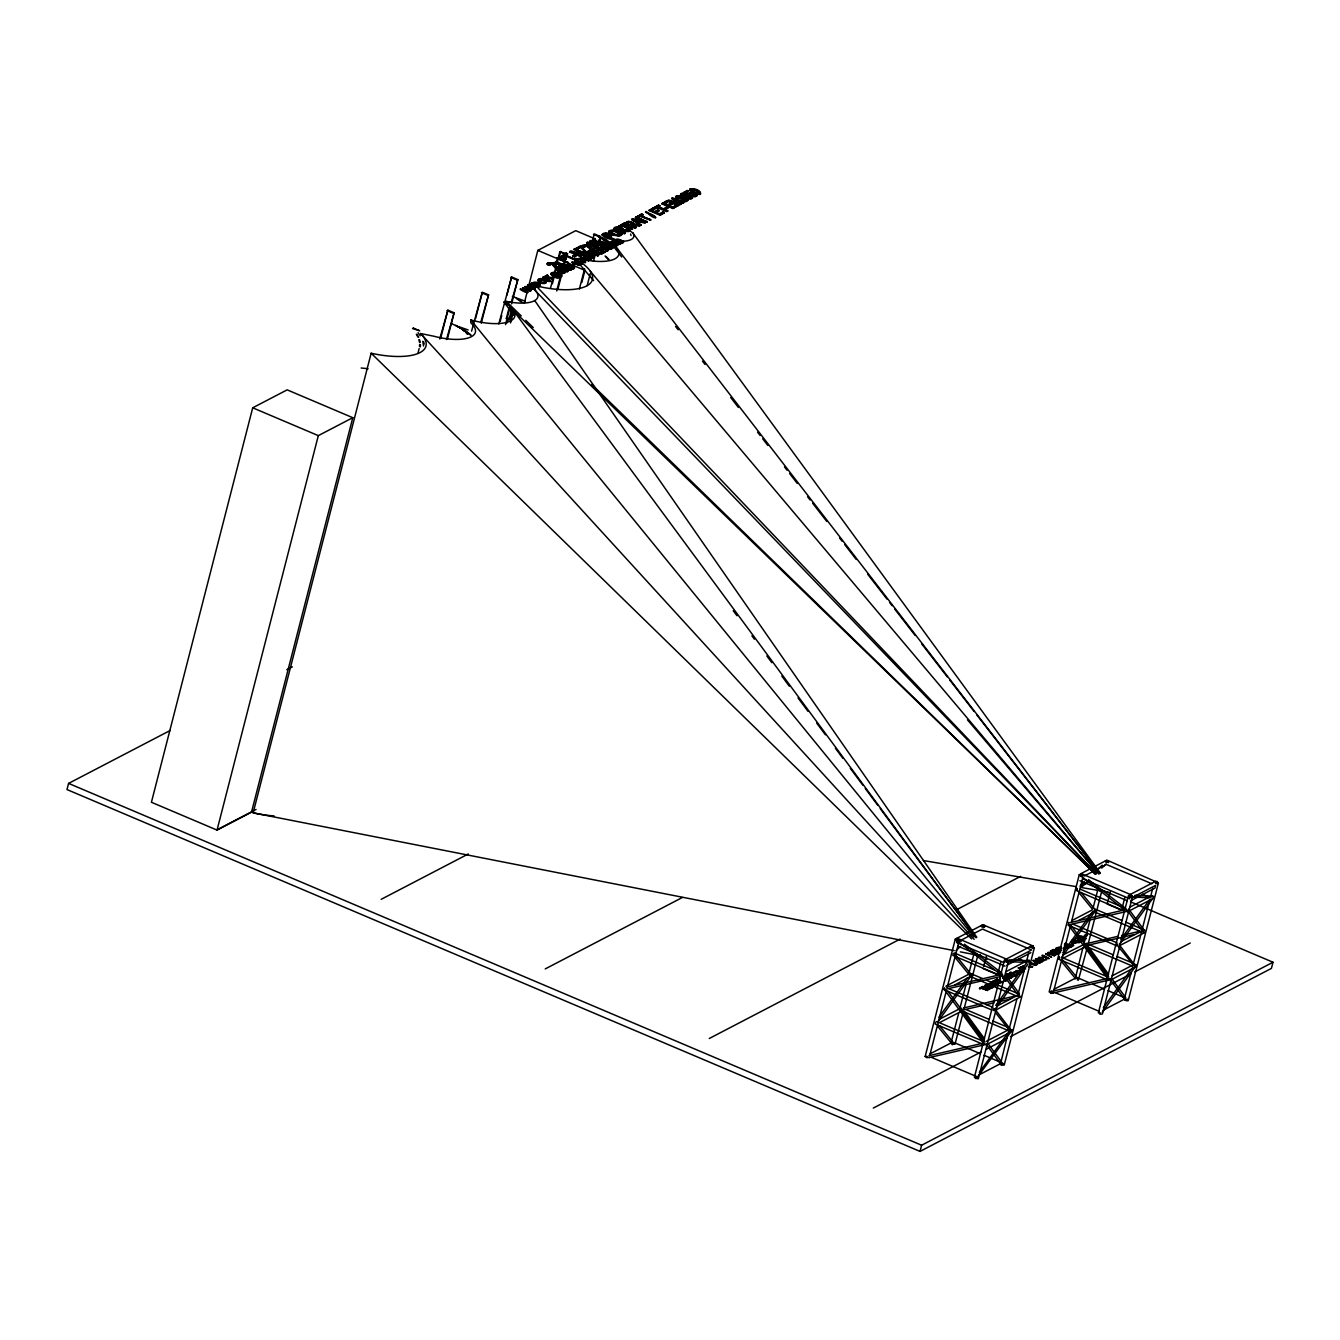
<?xml version="1.0" encoding="UTF-8"?>
<svg xmlns="http://www.w3.org/2000/svg" width="1340" height="1340" viewBox="0 0 1340 1340"><rect width="100%" height="100%" fill="white"/><g stroke="black" fill="none" stroke-linecap="round" stroke-linejoin="round"><path stroke-width="1.5" d="M696.867 195.841L691.792 193.094L689.296 195.054L684.388 191.871L688.509 190.933L686.097 192.642L688.71 194.049C689.145 189.811 700.418 194.417 695.427 196.712A3.668 1.357 14.4 0 1 693.567 196.662L691.474 196.092L693.249 195.456A2.278 0.838 14.4 0 0 695.376 195.439L692.127 193.061L688.726 193.546M419.521 346.507L419.621 344.347M420.341 346.859L420.442 344.698M991.365 1009.774L944.047 989.707L944.533 987.764M956.542 940.998L958.016 938.553L1007.228 959.423L1005.184 960.093M952.254 1044.848L952.757 1042.905M956.107 940.345L956.609 938.419L982.438 924.952L983.861 925.102L983.945 926.66M984.448 1044.882L984.95 1042.939M993.258 1010.578L993.744 1008.635M1005.754 961.869L1006.843 959.273L1007.177 962.02M983.861 925.102L1033.073 945.973L1032.571 947.916M1081.983 874.836L1080.626 873.831L1080.124 875.757M1107.828 861.369L1106.455 860.364L1080.626 873.831M1108.465 980.294L1108.967 978.351M1126.069 911.686L1126.572 909.76M1129.771 897.281L1131.245 894.835L1130.189 896.946M1143.104 932.54L1143.606 930.597M1157.04 882.256L1107.879 860.514M572.096 262.02L573.553 264.248L573.537 262.791L579.684 264.968L572.398 261.87L572.666 263.528M573.553 264.248L573.537 262.791M1029.623 963.962L1030.393 964.298C1031.197 960.194 1042.989 969.658 1029.388 962.103M1042.336 955.37C1059.789 964.783 1036.725 950.227 1043.625 957.413L1043.625 956.057L1043.642 956.995M1059.102 958.535L1059.37 957.53M1135.65 966.274L1120.19 946.023M623.385 242.49L623.435 241.217L620.738 240.078L619.13 240.915L619.851 241.803L621.107 240.697L619.851 241.803M564.643 272.322C565.631 272.154 558.696 273.98 557.206 270.362C559.701 267.632 563.118 270.496 558.01 270.68A2.479 0.921 14.4 0 0 558.328 271.333C561.36 274.834 570.053 270.312 563.185 273.444C557.641 273.846 555.045 268.553 561.427 269.524M622.363 242.255C623.954 245.019 607.606 239.056 619.03 239.977M561.694 276.492C562.113 271.836 560.271 281.316 554.961 277.078A6.415 2.362 14.4 0 1 551.812 275.554M573.57 267.648L569.651 265.488L566.753 266.091L572.297 268.435L573.738 266.978L572.465 265.957M547.239 263.31L547.189 263.578A3.333 1.223 14.4 0 0 547.893 264.483L549.919 264.834L547.759 265.002A3.333 1.223 14.4 0 1 547.055 264.097L548.211 262.673L551.929 262.958A3.785 1.39 14.4 0 1 553.721 263.829L556.284 267.983L553.587 264.332A3.785 1.39 14.4 0 0 551.795 263.478L547.641 263.36M1039.79 961.149L1039.706 960.01L1042.185 962.053L1039.371 962.087L1041.515 961.082L1036.959 959.323A2.412 0.888 14.4 0 0 1035.351 959.44C1034.346 961.969 1040.979 960.646 1039.371 962.087M170.297 730.417L68.591 783.398L67 789.562L920.027 1151.412L1271.409 968.401L1273 962.237L1130.508 901.787M252.707 407.796L151.42 802.258L217.047 830.096L251.501 812.157L352.772 417.695L287.162 389.856L252.707 407.796L318.317 435.634L352.772 417.695M217.047 830.096L318.317 435.634M954.214 950.646L253.143 812.844L371.147 353.224A56.079 20.653 14.4 0 0 420.626 333.526L433.775 336.206A38.458 14.154 14.4 0 0 469.168 337.647A38.458 14.154 14.4 0 0 470.859 322.873L470.809 319.942A39.413 14.506 14.4 0 0 510.774 320.813A39.413 14.506 14.4 0 0 504.007 302.07L511.411 302.304M418.114 352.588L419.152 348.551M439.738 338.953L447.878 310.16L454.109 312.806L447.342 339.121M440.592 338.501L447.878 310.16M446.488 339.573L454.109 312.806M471.58 331.131L482.316 292.221L488.564 294.867L481.278 323.208M475.566 318.535L481.797 294.247M480.943 321.634L488.564 294.867M498.781 323.978L511.612 276.961L517.843 279.608L511.595 303.912M500.172 321.516L501.73 315.436M506.922 295.185L511.612 276.961M512.784 308.786L510.138 319.071L508.932 319.691L506.319 318.585L508.949 308.3L510.155 307.664M505.548 324.598L509.703 308.401M511.26 302.338L517.843 279.608M506.922 322.136L507.961 318.083M506.738 323.191L507.776 319.138M508.932 319.691L511.143 311.115M510.557 322.906L513.672 310.763L506.269 301.366A33.098 12.177 14.4 0 0 534.493 300.696A33.098 12.177 14.4 0 0 531.963 287.212L535.548 286.526M524.526 290.462C528.798 288.703 521.143 291.45 527.809 292.422C524.878 293.192 515.481 286.576 523.672 290.093L525.649 289.055L523.672 290.093M525.514 289.574C515.197 284.013 538.948 294.415 526.369 289.942M529.601 288.971L531.26 290.629L525.062 286.559L534.426 288.536L529.484 289.474L531.209 288.134L534.426 288.536M530.271 287.882C525.967 290.529 525.18 283.946 530.138 288.401M532.114 286.693L535.213 288.569L527.575 285.236L530.74 284.03L533.471 285.001L533.37 286.408L538.194 286.576L529.618 284.666M524.325 303.007L537.826 250.396L575.731 230.664L592.598 237.816M531.277 283.762C538.58 277.514 547.641 292.388 531.277 283.762C533.303 280.73 544.157 284.549 538.546 286.844M531.277 286.341L528.881 285.32C534.074 284.415 534.107 286.224 528.747 285.839M538.027 283.644L533.873 282.69L532.633 283.862L537.491 283.896L539.501 285.253L538.194 286.207L539.618 284.733L538.362 283.728M1096.271 873.697L531.963 287.212L538.194 286.576M543.085 277.162C569.266 288.234 519.233 274.03 548.211 280.596C551.46 278.368 533.94 274.549 548.562 280.177C548.144 283.008 541.846 278.636 540.59 278.452M538.646 280.68L541.477 280.529L540.791 279.39A3.082 1.139 14.4 0 0 538.931 279.34C535.213 281.819 543.772 284.984 546.033 282.908A3.199 1.172 14.4 0 0 545.866 282.221C544.827 280.68 542.466 284.465 538.747 280.462M541.477 280.529L541.896 279.658M544.006 277.129L547.172 275.035C549.702 275.973 544.425 277.095 548.027 275.404M546.251 276.325C538.847 275.839 565.061 282.623 546.77 276.057M537.775 280.228C540.422 284.583 545.481 282.003 546 281.702A3.199 1.172 14.4 0 1 546.167 282.388C543.42 285.537 534.66 279.105 541.611 280.026M547.172 275.035L547.893 275.906M553.068 263.411L554.073 262.439L557.742 263.126L553.068 263.411L558.261 264.298L560.857 266.828C563.839 265.236 556.335 262.506 561.694 266.375M557.607 263.628L555.882 261.953L556.854 260.998L559.149 263.31L564.86 264.281L563.872 265.253L559.668 264.483M556.72 258.67L560.572 256.51L565.011 257.514A3.785 1.39 14.4 0 1 566.267 258.453L563.956 261.015L566.133 258.972A3.785 1.39 14.4 0 0 564.877 258.034L560.438 257.012L556.72 258.67L568.378 262.891L564.09 260.513M555.882 261.953L556.854 260.998M550.472 288.301L559.835 251.853L567.574 253.796L566.301 253.243L561.628 256.124L562.917 256.66L564.927 255.169L575.162 259.357L565.547 255.287L567.44 254.298M556.535 267.598L554.844 274.13C552.499 271.283 560.723 277.078 558.378 274.013A3.551 1.306 14.4 0 0 556.318 273.025L551.929 273.142A4.807 1.776 14.4 0 0 551.611 273.779A4.255 1.558 14.4 0 0 552.063 274.566L556.653 276.66A3.568 1.306 14.4 0 0 558.278 276.827L560.857 275.99M552.381 283.795L553.939 277.715M564.777 258.804C560.74 262.925 567.725 256.375 561.175 257.213C555.564 260.228 562.951 255.923 564.659 258.938M559.132 257.481L560.69 251.401M548.73 263.846C554.458 262.02 554.911 273.913 560.505 266.559L556.402 267.481M558.261 264.298L553.202 262.908M564.726 264.801L559.149 263.31M556.284 267.983L559.216 266.007M562.917 256.66L564.927 255.169M554.76 273.008C549.936 272.991 557.758 280.244 558.395 274.968M560.07 268.754C563.018 264.6 566.284 269.122 568.059 269.591C573.855 271.802 562.649 265.236 560.07 268.754L567.339 271.836L567.976 271.065L564.743 269.692L570.706 270.094M556.586 269.038L560.505 266.559M554.626 273.511L558.68 275.052M560.857 266.828L561.829 265.856M553.068 274.13C560.304 280.11 559.584 270.931 551.795 273.661A4.807 1.776 14.4 0 0 551.494 274.298A4.255 1.558 14.4 0 0 551.929 275.085L556.519 277.179A3.568 1.306 14.4 0 0 558.144 277.33L560.723 276.509L561.142 274.533M561.51 268.318C566.25 270.01 567.021 266.962 561.51 268.318L563.922 269.34M561.276 271.501L563.018 270.144L561.276 271.501L563.37 270.764L562.13 271.869M556.703 290.947L566.066 254.5L559.835 251.853M566.301 253.243L561.628 256.124M563.872 265.253L564.86 264.281M558.093 288.469L566.937 254.047M564.006 266.71C576.82 267.682 571.309 273.595 564.643 265.94M565.396 265.99C572.683 259.759 581.677 274.549 565.396 265.99L567.993 264.918L572.146 265.873M569.584 251.987L570.84 250.865L581.794 253.98L569.584 251.987L580.471 256.593C577.172 251.652 559.986 249.022 582.85 255.354C582.515 251.166 567.138 245.488 583.537 255.002M566.753 266.091C567.993 262.724 578.277 267.297 572.666 269.072M567.624 263.293L568.512 262.389M581.677 254.5L574.156 249.156L586.702 253.361L591.342 250.496L590.069 249.944L586.284 252.356L580.237 246.426L576.133 248.57L577.423 249.106L580.739 246.928L586.819 252.841L591.342 250.496M572.85 256.208L575.145 254.566L576.351 255.655L572.85 256.208L575.145 254.566M574.023 249.659L575.162 248.62M570.069 270.412L570.823 269.575M576.133 248.57L580.354 245.923L586.418 251.853M574.207 256.778L576.485 255.136M572.683 263.88L573.671 263.745M572.297 268.435L573.553 267.313M564.793 255.689L574.408 259.759L575.295 258.854M577.423 249.106L580.739 246.928M577.306 261.534C574.592 257.916 574.156 264.047 579.902 263.745A2.68 0.988 14.4 0 0 581.577 263.896C584.441 262.858 578.662 260.529 577.339 261.786A2.395 0.888 14.4 0 0 577.59 262.523L575.363 261.518L577.841 260.747M578.696 258.938C589.332 260.697 585.848 266.71 579.198 258.235M580.471 256.593L581.326 255.706M581.074 257.816C606.551 262.322 568.277 249.776 590.84 259.608C572.9 256.375 588.193 257.029 588.344 260.898C573.503 254.449 584.709 259.039 591.476 258.821M573.403 263.31L579.215 265.203M584.006 247.397L584.994 246.577L582.816 246.728A3.333 1.223 14.4 0 1 582.13 245.823L586.87 245.203A3.785 1.39 14.4 0 1 588.662 246.074C589.801 252.607 600.404 244.868 591.66 250.781C590.521 248.57 582.264 242.59 584.86 247.079M582.85 255.354L583.67 254.483M585.195 254.131L586.066 253.243L585.195 254.131L576.083 250.262M585.496 252.272L580.605 247.448M590.002 241.351L590.89 240.429L596.149 243.244L590.002 241.351L601.643 245.572L597.205 242.239L597.875 243.964L601.643 245.572M579.382 289.021L584.592 268.771M586.669 260.68L594.29 233.914L600.521 236.56L596.886 250.731M581.811 282.505L584.927 270.362M588.562 256.175L592.732 239.977M596.149 243.244L593.587 239.475L594.759 238.419C595.948 246.577 617.807 243.31 596.769 241.552M590.538 252.891L594.692 251.568L598.863 253.779L597.456 255.354L598.595 254.148L594.96 254.282L597.942 253.361A2.462 0.905 14.4 0 1 599.416 254.047L597.808 255.974L590.538 252.891L593.402 251.87L596.099 253.21M591.342 249.726L594.29 247.749M591.66 250.781L595.58 248.285M596.635 242.054L594.759 238.419M592.029 252.473C595.915 254.232 597.121 250.731 592.029 252.473L594.223 253.411M601.358 254.131L603.871 252.372L601.358 254.131L594.223 250.53L601.141 252.975L603.017 252.004L601.141 252.975M598.427 236.778C614.457 241.033 608.963 247.096 599.131 235.974M587.188 285.588L590.304 273.444M593.419 261.3L600.521 236.56M600.839 247.9C594.943 250.278 602.631 249.006 599.968 247.532L597.221 248.972L604.474 252.054L607.322 250.563L604.005 251.937L606.467 250.212M609.365 236.912L613.804 238.805L612.916 239.709C597.02 236.795 601.627 230.715 610.303 233.93A3.785 1.39 14.4 0 1 611.559 234.869L609.248 237.431L611.626 235.522M597.808 255.974L599.549 253.528A2.462 0.905 14.4 0 0 598.076 252.841L596.233 252.691M607.322 250.563L604.357 252.556L597.087 249.475L599.968 247.532M600.621 247.632C626.098 252.138 587.825 239.592 610.37 249.424C592.447 246.208 607.724 246.845 607.891 250.714C593.051 244.282 604.256 248.872 611.023 248.637M600.889 245.974L601.777 245.053M604.055 235.237L606.97 233.596L610.069 235.22L607.958 236.895L609.951 235.354L605.529 234.466M602.916 248.922L600.672 250.53L603.77 249.273M597.071 242.741L604.625 244.031L605.747 242.992M604.474 245.639C605.881 241.602 618.108 246.141 611.744 248.721L604.474 245.639C606.735 242.825 616.852 246.074 611.744 248.721M611.559 245.605L612.832 246.61L611.392 248.084C602.347 246.024 606.534 243.143 611.224 245.522M608.41 243.578C621.224 244.55 615.713 250.463 609.047 242.808M609.801 242.858C636.735 245.823 591.861 239.358 617.673 245.17C604.306 239.408 616.969 246.811 620.202 243.863C615.11 240.798 606.451 239.106 618.025 243.964M620.52 230.731L625.361 232.775L624.474 233.679C608.025 230.832 613.636 224.333 622.229 227.934A3.116 1.139 14.4 0 1 622.949 228.738L620.386 231.234L628.561 231.552L629.649 230.547L622.614 229.525L629.649 230.547M615.663 228.671L621.174 228.839L619.147 230.715L621.291 228.336L618.159 227.482L615.663 228.671L619.281 230.195M612.916 239.709L613.804 238.805M611.392 248.084C614.574 246.141 607.623 243.947 605.831 245.739M632.581 229.023L622.966 224.936L632.581 229.023L622.212 225.338L620.186 226.828L618.913 226.292L623.569 223.411L635.127 228.135C639.565 226.259 622.648 223.345 635.88 227.75M620.186 226.828L622.212 225.338M623.335 242.289L620.035 242.774L616.065 241.267A2.479 0.921 14.4 0 1 615.73 240.614L619.164 239.458C609.432 237.548 620.504 247.197 623.519 241.987M618.913 226.292L623.569 223.411M640.252 225.472L631.693 219.191L640.386 224.953L633.167 224.467L633.602 223.194A3.116 1.139 14.4 0 0 632.882 222.39L628.36 221.201L624.222 223.512L628.226 221.72L632.748 222.909A3.116 1.139 14.4 0 1 633.468 223.696L631.173 225.17M618.996 241.434L620.738 240.078M626.182 223.629C631.777 217.834 634.49 228.37 626.182 223.629C626.986 221.803 633.284 222.189 631.425 224.316M624.474 233.679L625.361 232.775M623.418 242.138L623.435 241.217M631.559 219.693C632.581 217.482 648.393 221.418 644.741 223.127L640.771 222.072L638.393 223.328L641.056 225.053L638.393 223.328M633.083 219.978L639.498 221.184L637.438 222.708L633.083 219.978L639.364 221.703M622.078 225.857L631.81 229.408M635.445 217.666L636.332 216.762L647.103 221.904L635.445 217.666L636.332 216.762M650.771 219.542L640.403 215.857L638.393 217.348L637.103 216.812L641.776 213.931L642.932 214.986L641.039 215.975L650.654 220.061L641.039 215.975M635.127 228.135L636.014 227.231M638.393 217.348L640.403 215.857M637.438 222.708L639.498 221.184M637.103 216.812L641.776 213.931M631.927 225.237L639.214 226.008L641.19 224.534M640.771 222.072L645.746 222.172M645.495 212.273C661.524 216.527 656.031 222.591 646.182 211.452M663.099 211.904L659.464 214.249L663.099 211.904L664.255 212.96L659.983 215.187L649.096 210.564L653.367 207.901C658.493 209.425 644.875 212.541 654.657 208.437M646.349 222.289L647.237 221.385M640.285 216.377L650.017 219.928M649.096 210.564L653.367 207.901M658.041 206.678C679.079 217.583 660.855 204.266 655.26 208.571L654.121 207.499L658.644 205.137C662.446 206.226 654.64 208.085 659.933 205.69M657.773 209.978L654.473 212.139L657.773 209.978L659.045 210.514L655.746 212.675L659.045 210.514M655.26 208.571L657.287 207.064M653.987 208.018L658.644 205.137M675.98 205.204L672.328 207.549L675.98 205.204L677.135 206.26L672.864 208.487L661.96 203.864L666.231 201.201C671.374 202.725 657.739 205.841 667.521 201.737M659.983 215.187L664.389 212.457M661.96 203.864L666.231 201.201M665.21 208.102L667.504 206.477L668.71 207.549L665.21 208.102L667.504 206.477M667.253 201.101L668.526 199.995L679.481 203.111L667.253 201.101L678.157 205.724C676.466 201.921 658.995 197.399 678.878 205.355M666.549 208.672L668.844 207.047M670.636 203.261L667.354 205.422L670.636 203.261L671.792 204.317L668.627 205.975L671.926 203.814M657.153 207.583L666.767 211.67L667.655 210.749M679.346 203.63L671.826 198.286L683.752 202.374L682.881 203.261C663.551 195.272 678.928 199.174 680.536 204.484L669.615 201.419M671.692 198.789L672.847 197.751M672.864 208.487L677.269 205.74M678.157 205.724L679.011 204.836M676.549 197.399L681.273 196.26L676.549 195.74L675.427 198.052A3.199 1.172 14.4 0 0 677.487 199.124L684.388 198.839L686.398 200.162M680.519 197.198L681.273 196.26M688.006 199.928C687.772 202.826 679.933 201.921 681.809 199.962L686.348 199.911M680.536 204.484L681.356 203.613M681.072 200.899L681.809 199.962M683.534 196.243L681.792 194.618L684.707 194.635L685.427 193.714L684.12 193.329A3.199 1.172 14.4 0 0 681.893 193.178C677.722 195.657 686.264 198.136 688.408 198.722A4.02 1.474 14.4 0 0 690.921 198.973C696.281 197.081 684.556 192.039 684.572 196.477M682.881 203.261L683.752 202.374M684.707 194.635L685.427 193.714M684.924 196.896L684.589 195.59M684.254 192.391L687.236 190.397M686.097 192.642L688.509 190.933M688.71 194.049L686.231 192.123M689.296 195.054L690.251 194.267M691.474 196.092L692.227 195.154M929.173 1057.662L925.153 1056.506L955.269 939.206L956.995 938.921M929.692 1055.635L945.789 992.94M947.347 986.876L959.289 940.345M920.027 1151.412L921.619 1145.231L1273 962.237M950.981 1043.056L958.787 1012.722M959.825 1008.668L966.056 984.398M968.652 974.28L973.845 954.063M951.166 1043.575L955.001 1044.195L962.79 1013.861M963.828 1009.824L977.865 955.219M983.66 966.575L986.274 956.425M987.697 989.975L981.533 987.781L979.506 988.551L982.337 986.625L982.974 987.463L981.851 988.049L987.58 990.478L981.851 988.049M980.277 988.87L981.533 987.781M979.506 988.551L982.337 986.625M986.709 987.597L988.468 986.675L986.575 988.116L989.624 989.406L982.689 986.893L987.697 986.357L985.939 987.279M987.58 986.876C978.368 981.801 999.59 991.181 988.334 987.195M990.176 986.408C999.808 989.741 979.724 984.18 989.624 983.594M989.808 984.012L987.279 985.185L988.367 984.615M981.399 988.284L987.262 990.21M989.423 986.089L990.277 984.18M991.416 985.687L991.315 984.23M998.484 983.275L992.94 981.567L993.526 980.813L999.774 982.823L995 980.043L998.601 982.756L993.074 981.048M994.866 980.562L995.536 979.758L1000.645 981.316M999.372 982.773L996.039 980.244L1000.678 981.65M1000.712 962.555L997.58 974.716L983.141 968.602M995.034 986.592L995.737 985.788L992.002 985.687M1000.494 981.567C990.779 974.465 1004.631 984.632 1003.007 982.002M974.364 1077.377L1004.481 960.076L1006.206 959.808L1008.501 961.232L978.384 1078.533L975.42 1078.449L974.95 1077.075M1005.134 980.612C1008.082 977.212 1006.005 982.069 1004.548 979.741M1005.318 981.249C1009.757 977.095 1005.938 983.091 1003.995 980.16M1009.992 977.949C1012.437 976.006 1010.025 979.959 1010.595 977.195M1014.012 972.271C1013.827 970.88 1023.291 976.676 1015.62 971.718C1019.79 971.182 1021.482 974.582 1017.227 970.713C1027.378 974.046 1015.402 967.731 1015.05 972.354M1020.712 967.815L1021.968 966.71L1019.958 967.497L1020.846 967.296M1022.286 966.994L1023.542 965.889L1022.654 966.09M1017.864 972.12L1016.926 971.383L1022.186 972.002M1018.534 967.681L1024.129 971.55L1018.417 968.183M1007.479 1035.619L1000.377 1064.446M1008.518 1031.566L1016.825 999.204M1017.864 995.168L1024.614 968.87M1026.691 960.78L1028.768 952.69M1001.265 1064.999L1004.213 1065.082L1034.346 947.765L1030.912 946.308M1030.393 964.298L1029.756 963.46M1033.09 960.646L1040.041 962.706L1033.09 960.646L1036.473 963.561L1038.081 962.271L1040.041 962.706M1032.034 967.329L1032.738 966.509L1029.589 966.475M1034.296 961.232L1037.344 961.952L1036.138 963.025L1034.296 961.232L1037.21 962.472M1035.736 963.242L1033.224 960.144M1030.427 963.896L1035.468 965.085M1036.138 963.025L1037.344 961.952M1036.155 964.314C1038.601 962.371 1036.188 966.341 1036.775 963.561M1036.473 963.561L1038.081 962.271M1038.651 959.306C1036.188 959.289 1040.661 955.587 1041.197 959.658C1041.967 958.485 1037.897 956.693 1039.354 958.636M1037.947 962.79L1039.622 962.924M1041.632 957.899C1044.061 955.939 1041.649 959.909 1042.235 957.128M1038.785 958.803C1036.457 955.521 1045.267 958.318 1039.22 959.155M1039.488 961.584C1042.135 962.522 1046.238 958.335 1041.331 959.139C1049.388 960.613 1039.89 961.902 1037.093 958.803A2.412 0.888 14.4 0 0 1035.485 958.921L1037.545 960.747L1039.706 960.01M1045.569 954.047L1051.632 957.229L1045.702 953.527M1045.418 959.507C1047.863 957.547 1045.435 961.517 1046.021 958.736M1047.696 953.042L1048.265 952.304L1053.994 954.717L1055.669 953.846L1053.86 955.236L1047.696 953.042L1054.178 955.805L1056.439 954.18L1054.178 955.805M1056.841 954.398L1059.521 952.573L1056.841 954.398L1050.493 951.132L1052.955 949.859L1060.443 952.539M1051.716 951.232L1053.726 950.177L1051.716 951.232L1053.692 952.07L1055.585 951.099C1057.813 952.656 1051.23 952.539 1056.657 953.326L1058.751 952.238L1056.657 953.326M1050.359 951.651L1052.955 949.859M1059.169 950.278L1055.903 948.318L1060.995 950.479L1053.525 950.01L1059.136 950.697M1053.692 952.07L1056.339 951.417M1058.734 951.819L1055.468 949.859L1060.644 950.78M1061.196 950.16L1056.339 948.1L1055.769 948.837M1053.19 993.074L1049.17 991.918L1079.286 874.618L1082.251 874.702M1060.644 948.77L1058.315 948.201L1061.38 947.196L1057.746 947.464L1060.845 948.703M1060.007 952.757L1060.576 952.02L1055.468 949.859M1064.865 944.097L1065.451 943.343L1071.179 945.772L1073.625 945.219L1071.363 946.844L1065.317 943.863M1053.709 991.047L1070.325 926.325M1071.363 922.288L1082.787 877.784M1064.429 945.219L1065.803 945.471L1065.2 944.415M1068.75 947.615L1068.231 945.889L1069.856 946.475A2.864 1.055 14.4 0 1 1070.007 947.078L1064.647 946.777M1071.363 941.367L1070.827 942.087L1074.797 941.936L1073.742 942.941L1074.797 941.936M1073.859 942.422C1077.728 944.75 1073.558 941.702 1072.419 943.628L1072.737 942.322L1070.962 941.568M1071.179 945.772L1072.854 944.901M1071.363 946.844L1073.625 945.219M1072.419 943.628L1073.474 942.623M1072.737 942.322L1071.665 943.31M1073.122 942.104L1074.043 941.618M1073.156 941.35C1068.081 936.375 1086.187 945.119 1076.69 941.903L1078.8 941.92L1075.182 940.848L1078.667 942.439L1076.238 942.69M1073.34 943.142L1075.651 943.176M1075.702 941.685C1078.08 938.637 1069.404 939.022 1073.725 941.183M1079.923 941.534C1082.368 939.575 1079.956 943.544 1080.526 940.764M1084.328 935.655L1084.462 935.136M1075.182 978.987L1082.804 948.134M1083.842 944.08L1090.073 919.809M1093.189 907.683L1097.862 889.475M1086.489 935.203L1087.511 933.812M1062.168 959.457L1077.896 978.686L1077.293 979.875L1078.432 979.925L1086.807 949.273M1088.365 943.209L1101.363 892.641M1110.291 891.837L1107.158 903.998L1121.597 910.128L1125.232 908.235M1122.116 908.101L1124.729 897.968M1132.518 896.644L1102.401 1013.945L1100.693 1014.212L1098.381 1012.789L1128.498 895.489L1132.518 896.644L1131.463 895.572M1130.977 973.041L1124.226 999.339L1126.521 1000.762L1128.247 1000.494L1158.363 883.177L1156.052 881.753M1132.534 966.977L1149.15 902.255M1150.708 896.192L1152.785 888.102M621.777 234.182L619.985 236.024L614.189 235.354A8.609 3.166 14.4 0 1 610.487 233.679A5.729 2.111 14.4 0 1 609.181 231.217M1081.732 874.97L1080.693 875.857L1124.578 909.877L1070.526 922.523M953.343 953.46L952.841 955.403L1002.052 976.274L1002.554 974.348M935.722 1022.068L935.236 1024.011L982.555 1044.078M926.476 1057.444L926.928 1056.372L925.153 1056.506M969.925 975.386L970.964 973.661L982.706 978.619M961.115 1009.69L961.567 1008.618M975.688 1078.315L976.14 1077.243M1027.947 961.952L1029.371 960.378M1019.137 996.256L1019.589 995.184M1001.516 1064.865L1002.571 1063.139L1003.392 1063.927M1077.36 888.872L1076.858 890.815L1124.176 910.882M1059.756 957.48L1059.253 959.423L1106.572 979.49M1050.493 992.856L1051.532 991.131L1052.486 993.057M1093.943 910.798L1094.981 909.073L1095.802 909.86M1085.132 945.102L1086.171 943.36L1063.005 954.901M1117.761 944.047L1117.275 945.99L1068.064 925.119L1069.152 922.523L1068.114 922.523M1099.705 1013.727L1100.157 1012.655M1155.666 882.96L1157.09 881.385M1151.965 897.365L1152.417 896.293M1134.344 965.973L1135.767 964.398M1125.533 1000.276L1125.985 999.204M550.656 273.913L553.152 272.271A4.204 1.558 14.4 0 1 556.435 272.74L559.601 274.499L558.713 275.521M680.469 194.484L681.759 193.68A3.199 1.172 14.4 0 1 683.986 193.848L685.293 194.233M610.42 231.937L611.576 231.217A4.003 1.474 14.4 0 1 614.708 231.435L620.186 234.651M1011.633 1030.862L994.866 1009.003M618.812 240.312L619.164 239.458M1032.018 946.71L1032.336 948.117M938.938 1017.177L967.597 977.664M937.782 1021.8L971.232 975.688M995.754 1005.402L1026.825 962.589M995.804 1008.367L1028.065 963.912M1062.955 952.589L1092.82 911.418M1061.799 957.212L1095.249 911.1M979.339 1072.352L1008.015 1032.839M1010.444 1032.504L976.91 1077.796M1120.977 939.173L1149.636 899.643M1119.821 943.779L1152.082 899.324M1103.356 1007.764L1132.032 968.25M1102.2 1012.387L1134.461 967.916M982.438 924.952L981.935 926.895M983.795 927.682L983.476 924.952L982.421 926.677L983.208 925.555L984.548 927.196M971.919 975.587L954.683 985.034M1031.013 946.643L1033.073 945.973M1076.925 888.236L1076.422 890.162M1106.455 860.364L1105.952 862.307M1021.13 996.457L994.665 1010.728L995.168 1008.785M986.491 1044.212L985.855 1045.016L1011.7 1031.566M1059.303 956.827L1058.801 958.77M1131.195 897.432L1131.697 895.489L1129.838 894.701L1155.666 881.251L1157.525 882.038L1157.023 883.965M1128.129 911.033L1127.493 911.837L1153.321 898.37M1004.481 960.076L1006.792 961.5L1006.826 959.758L1005.67 960.311L1006.173 961.534L1026.289 962.405M1106.89 861.017L1107.493 860.364L1108.448 862.29M1032.101 946.475L1032.688 945.822L1033.643 947.749M1130.156 897.432L1131.195 895.706L1130.156 895.187M1076.774 978.317L1077.745 977.815M578.143 262.472L581.577 263.411L580.605 262.305L577.925 262.724L581.61 263.729L579.751 262.556M552.951 274.348L554.844 274.13M956.023 950.613L960.462 946.425M1080.04 886.025L1084.479 881.837M1097.762 869.308L1102.2 865.121M1081.062 887.599L1086.975 882.022M1101.748 868.086L1106.17 863.915M1041.197 959.658L1044.161 960.412L1042.051 960.395M586.702 243.16L590.806 242.875L597.439 245.605M598.796 246.644L597.908 247.18A3.35 1.223 14.4 0 1 595.948 247.197L586.853 243.093M1008.3 978.368L1009.623 978.569M1016.223 975.135C995.704 970.696 1027.73 979.942 1010.561 973.259C1007.278 968.301 1026.222 981.215 1008.986 973.527M1078.918 936.844C1084.646 935.136 1088.733 942.656 1080.358 938.151M1086.171 938.703L1079.822 937.347M1075.132 941.333L1073.173 940.362M1076.69 941.903L1079.604 941.903L1076.171 940.579M692.529 197.868L691.055 198.454A4.02 1.474 14.4 0 1 688.542 198.22L680.653 194.317M1085.115 935.421L1087.343 934.901M537.759 280.361L538.797 279.859A3.082 1.139 14.4 0 1 540.656 279.909L541.762 280.177M684.572 195.791L688.542 195.64L692.479 198.002M549.886 280.512L544.794 280.244M961.952 1009.121L961.701 1010.125M564.626 272.037C561.745 274.466 554.576 268.268 561.293 270.043M622.363 241.987C619.482 244.366 612.413 238.403 618.946 239.793M696.85 195.64L695.561 196.193A3.668 1.357 14.4 0 1 693.701 196.142L691.607 195.573M620.169 234.433L618.092 234.969A4.288 1.575 14.4 0 1 615.546 234.567L610.554 231.736M991.466 982.957L992.069 982.672A2.378 0.871 14.4 0 1 993.928 982.806L997.061 984.314L995.854 985.218A2.546 0.938 14.4 0 1 994.883 985.101M609.181 231.267L614.792 230.832L621.576 234.383M561.577 276.341L555.078 276.576A6.415 2.362 14.4 0 1 551.946 275.035L550.79 273.695L553.018 272.791A4.204 1.558 14.4 0 1 554.107 272.807M593.587 239.475L594.625 238.939M602.012 235.086L605.73 233.428L610.169 234.45A3.785 1.39 14.4 0 1 611.425 235.388L611.559 235.706M613.569 229.073L617.572 227.264L622.095 228.453M565.681 254.767L567.574 253.796M622.966 224.936L624.859 223.964L623.435 223.931M641.173 215.472L643.066 214.484M638.527 222.809L640.905 221.552M586.284 252.356L589.935 250.463L591.225 250.999M604.625 244.031L605.613 243.512M639.214 226.008L641.056 225.053M527.441 285.755L529.132 284.867M564.743 269.692L568.177 269.524M553.035 279.29L546.134 276.827M561.008 275.052L560.907 276.107M506.319 318.585L507.525 317.949M286.81 669.749L292.354 666.851M217.13 829.745L256.057 809.477M381.18 899.324L468.296 853.965M545.229 968.921L682.378 897.482M709.262 1038.5L900.162 939.072M955.772 910.128L1020.645 876.343M962.12 939.642L982.421 929.072L1031.632 949.943L1007.63 962.438M1084.278 876.008L1093.507 871.201M1097.209 869.275L1106.438 864.468L1151.864 883.747M1082.452 885.355L1087.996 882.457M945.94 986.156L969.925 973.661M1071.799 920.614L1092.1 910.027M1078.7 920.446L1095.316 911.803M1005.821 959.289L1031.649 945.839M1008.501 961.232L1006.792 961.5M1034.346 947.765L1032.621 948.05M1158.363 883.177L1155.398 883.094M1131.647 897.85L1155.65 885.355L1154.946 888.102L1130.943 900.597M1006.926 965.185L1030.929 952.69M1005.804 971.768L1027.947 960.244M1129.821 907.18L1151.965 895.656M986.123 985.118L988.066 984.13M981.986 987.547L983.108 986.96M990.31 985.888L995.168 986.089M938.988 1019.505L961.132 1007.965M940.345 1022.219L962.489 1010.695M1062.503 958.602L1084.663 947.062M996.994 1006.072L1019.154 994.531M1121.011 941.484L1144.193 929.943M1118.682 946.141L1144.527 932.674M930.178 1053.793L952.321 1042.269M1054.195 989.205L1074.496 978.635M986.341 1041.331L1010.343 1028.835M1112.217 975.788L1134.36 964.247M873.312 1108.08L980.813 1052.101M986.374 1049.203L1006.759 1038.584M1010.461 1036.658L1130.943 973.912M1134.645 971.986L1190.238 943.025M979.389 1074.68L1001.533 1063.139M1103.406 1010.092L1125.55 998.551M1096.354 873.613L535.95 285.772A54.287 19.983 14.4 0 0 588.528 284.8A54.287 19.983 14.4 0 0 574.642 258.369L585.915 260.01A37.235 13.701 14.4 0 0 616.266 257.967A37.235 13.701 14.4 0 0 610.202 242.138L613.837 240.564A24.472 9.011 14.4 0 0 632.882 232.976L1100.324 873.044M1075.182 940.848L1073.591 939.775L1073.29 940.931M1000.394 977.245L1000.193 978.317M1000.26 977.748L1000.377 979.038M531.963 287.212L534.627 286.257M1087.192 935.27L1084.981 935.94M1069.069 924.801L1125.081 911.837M1087.544 943.377L1117.56 936.425M1121.563 935.504L1139.57 931.333M1086.087 945.638L1134.109 934.533M946.509 987.111L998.518 975.085M945.052 989.389L1001.064 976.425M963.527 1007.965L1015.552 995.922M964.08 1009.774L982.086 1005.603M986.089 1004.682L994.096 1002.823M998.082 1001.901L1010.092 999.121M1050.912 991.583L1106.924 978.619M1051.448 993.409L1107.476 980.445M928.888 1055.719L982.907 1043.207M929.441 1057.528L983.46 1045.033M1063.474 949.692L1064.513 949.055L1063.307 948.419M578.009 261.987L577.222 262.305A2.395 0.888 14.4 0 0 577.456 263.025M1009.539 972.941L1016.089 975.369M1006.893 974.314C1015.469 974.649 1013.074 980.361 1006.34 974.917M1041.666 958.552L1045.1 959.875L1041.867 960.144M1003.811 976.173L1008.819 978.418L1004.079 976.19M1060.292 948.318L1058.65 947.564L1061.012 947.447M1063.357 950.127L1065.384 949.373L1063.24 948.033M1008.25 979.473L1009.355 977.999L1005.57 976.19M956.609 938.419L958.586 940.328M633.267 223.981L640.302 225.003M633.133 224.5L636.198 224.768M622.48 230.044L629.515 231.066M1010.595 1031.046L1011.566 1030.025M1060.51 949.29L1057.629 947.983L1061.247 947.715M1105.718 860.85L1106.84 860.883M1108.565 862.608L1105.131 861.151M1082.72 876.075L1079.286 874.618M981.701 925.438L984.95 926.375M958.703 940.663L955.269 939.206M1134.863 895.354L1152.986 896.125M1132.2 897.029L1150.306 897.817M1086.154 935.504L1086.07 936.342M1008.836 959.859L1028.952 960.713M996.324 985.603L994.548 985.402M1067.863 947.782L1064.379 946.777M1086.036 935.119L1086.757 936.074M1028.5 966.19L1030.376 966.475M1028.366 966.71L1030.242 966.994M361.163 367.998L368.098 368.734M1064.563 944.7L1065.937 944.968M1017.747 970.797L1016.558 971.634M1029.723 965.973L1032.168 966.81M597.205 242.239L604.759 243.512M923.411 860.548L1075.953 886.611M1082.134 887.666L1108.934 892.239M992.019 986.056L993.242 986.257M611.978 242.758L619.683 244.131M1055.334 950.378L1060.51 951.3M994.682 984.883C1002.353 986.073 993.878 979.657 990.763 982.187A3.417 1.256 14.4 0 0 990.796 982.99M563.989 264.734L559.802 263.98M960.361 951.852L980.863 955.872M1007.931 978.904L1002.755 976.776M1065.066 944.918L1066.054 945.169M1016.692 971.115L1015.184 971.835M579.366 262.071L582.347 263.478L581.443 264.416A2.68 0.988 14.4 0 1 579.768 264.248L574.475 261.417L577.707 261.267M632.38 219.274L645.612 222.674M525.464 286.777L534.292 289.055M555.33 272.991L559.651 275.32L558.093 275.889M525.95 287.246L527.726 287.748M696.314 193.245L698.525 193.781A3.35 1.223 14.4 0 0 700.485 193.764C700.2 186.277 678.308 187.902 698.023 193.68C705.426 192.608 682.562 186.83 694.12 192.34M669.749 200.899L680.67 203.965M572.063 251.769L582.984 254.851M1007.177 979.305L1004.816 978.485M684.841 194.133L681.926 194.367L685.058 196.377M577.44 261.015L575.496 260.998L577.59 262.523M1039.689 961.852L1041.448 961.751L1039.572 960.512M692.093 195.657L693.132 195.975A2.278 0.838 14.4 0 0 695.242 195.958C696.231 194.066 689.129 192.29 690.117 194.786M995.402 980.277L999.171 981.416M1000.545 982.17L995.905 980.763M680.636 196.695C670.536 198.437 685.075 197.332 687.805 199.995M1079.136 938.519L1077.059 938.369L1081.062 940.479L1083.524 940.077L1079.471 937.715L1076.405 937.715L1082.67 940.462L1080.509 939.055M1080.66 939.792L1082.754 939.826L1078.734 937.832L1076.271 938.218L1080.375 940.613L1083.39 940.596L1077.209 937.849L1079.286 939.256M1007.161 978.954L1003.962 977.647M993.392 981.316L998.166 982.856M681.675 200.481C691.038 201.251 682.646 196.595 677.621 198.605A3.199 1.172 14.4 0 1 675.561 197.549C674.74 195.372 679.799 196.042 681.139 196.779M459.921 327.077L468.112 329.942M1005.436 976.709L1007.044 977.329M681.206 200.38C696.046 201.134 681.809 196.544 676.633 197.248M512.366 296.425L525.079 301.132M1017.127 972.203L1015.502 972.086L1016.692 973.007M1064.513 947.296L1069.873 947.598A2.864 1.055 14.4 0 0 1069.722 946.978L1069.504 946.76M1080.945 876.561L1081.648 873.814L1082.603 875.74M589.047 257.213L590.304 257.649A2.848 1.055 14.4 0 0 592.012 257.933L593.335 256.911L589.835 255.237A2.68 0.988 14.4 0 0 587.757 255.086L587.741 256.56M993.928 984.28L992.17 983.476M1005.235 977.011L1006.608 977.547M687.102 190.917L688.375 191.452M672.714 198.27L683.618 202.893M667.387 200.598L678.291 205.221M666.097 201.704L667.387 202.256M675.846 205.707L677.135 206.26M670.519 203.78L671.792 204.317M664.138 203.496L667.488 204.919M668.76 205.456L672.462 207.03M662.094 203.345L672.998 207.968M667.37 206.98L668.71 207.549M665.344 207.6L666.683 208.169M658.51 205.656L659.799 206.209M654.121 207.499L655.394 208.052M653.233 208.404L654.523 208.956M662.982 212.423L664.255 212.96M657.639 210.481L658.912 211.033M651.274 210.196L654.607 211.62M655.88 212.155L659.598 213.73M649.23 210.045L660.118 214.668M641.642 214.45L642.932 214.986M637.237 216.293L638.527 216.846M636.198 217.281L647.103 221.904M635.579 217.164L646.466 221.787M626.316 223.127L629.934 224.651M624.356 223.009L635.26 227.633M619.03 225.773L620.319 226.326M613.703 228.554L625.227 233.294M620.604 240.597L623.301 241.736M620.973 241.217L622.33 241.786M619.13 240.915L619.985 241.284M604.189 234.718L608.092 236.376M602.146 234.567L613.67 239.307M612.447 241.033L620.068 244.383M593.419 234.349L599.65 236.996M609.934 242.339L617.539 245.689M608.544 243.076L615.814 246.158M608.913 243.327L616.182 246.409M598.226 240.195L611.341 245.773M605.965 245.22L611.526 247.582M604.608 245.12L611.878 248.202M603.285 245.806L610.889 249.156M590.119 240.832L601.024 245.454M600.756 247.13L608.025 250.212M602.665 248.051L608.377 250.463M599.851 248.051L600.705 248.403M602.782 249.424L603.636 249.793M606.333 250.714L607.204 251.083M598.578 249.072L600.806 250.01M601.66 250.379L604.122 251.417M594.156 248.269L595.446 248.804M602.883 252.523L603.737 252.875M594.223 250.53L601.493 253.612M595.077 253.779L597.59 254.834M590.672 252.372L597.942 255.454M576.267 248.051L577.557 248.603M575.028 249.14L585.932 253.763M583.738 255.99L591.359 259.34M569.701 251.468L581.208 256.225M581.208 257.297L588.478 260.379M583.118 258.218L588.83 260.647M575.011 255.086L576.351 255.655M572.984 255.689L574.341 256.258M561.761 255.605L563.051 256.158M572.264 262.389L579.567 265.471M558.897 258.302L562.8 259.96M556.854 258.151L568.378 262.891M537.826 250.396L558.462 259.139M564.073 261.534L584.709 270.278M566.887 265.571L572.431 267.933M565.53 265.471L572.783 268.553M564.123 266.208L571.761 269.524M559.082 266.526L560.371 267.079M560.204 268.251L567.842 271.584M562.884 270.663L565.581 271.802M563.236 271.283L564.592 271.853M561.41 270.981L562.247 271.35M544.141 276.609L544.995 276.978M543.454 277.413L547.658 279.189M532.767 283.343L538.328 285.688M531.41 283.243L538.68 286.325M510.741 277.413L516.972 280.06M527.575 285.236L535.213 288.569M522.667 287.798L530.305 291.132M520.171 289.088L527.809 292.422M481.462 292.673L487.693 295.303M508.949 308.3L511.579 309.406M447.007 310.612L453.255 313.259M1142.45 894.216L1148.129 896.627M1082.033 873.965L1131.245 894.835M1082.486 878.739L1129.804 898.805M1079.889 880.682L1127.208 900.748M1080.224 889.174L1125.65 908.436M1097.259 910.011L1121.865 920.463M1125.65 922.054L1144.578 930.094M1093.892 911.669L1141.211 931.736M1073.306 924.282L1116.857 942.74M1086.556 943.511L1113.054 954.75M1116.84 956.358L1131.982 962.79M1080.057 941.015L1080.961 941.4M1080.392 941.283L1081.313 941.668M1086.975 946.76L1132.4 966.04M1064.999 943.578L1071.481 946.342M1053.659 949.49L1060.141 952.238M1050.493 951.132L1056.975 953.896M1062.62 957.782L1106.153 976.24M1047.813 952.539L1054.312 955.286M1042.47 955.738L1048.986 958.502M1041.75 957.38L1043.006 958.033M1045.552 958.988L1046.791 959.641M1079.638 978.619L1089.102 982.639M1092.887 984.247L1104.244 989.054M1108.029 990.662L1125.081 997.881M1036.289 963.812L1037.545 964.465M1029.254 962.623L1035.77 965.386M1018.433 958.803L1024.112 961.216M1021.834 967.229L1025.653 968.853M956.576 942.523L1003.895 962.589M957.765 946.074L1005.084 966.14M1014.146 971.751L1019.137 974.046M1055.702 992.873L1099.236 1011.348M954.315 952.958L994.062 969.825M997.848 971.433L1001.633 973.024M1010.125 977.429L1011.03 977.815M1010.461 977.698L1011.382 978.083M986.491 980.227L1016.775 993.074M969.875 976.257L1017.194 996.324M987.413 984.666L989.557 985.57M986.257 984.599L992.739 987.346M985.034 985.235L991.851 988.25M982.823 986.391L989.624 989.406M949.29 988.87L992.84 1007.328M966.324 1009.707L989.037 1019.338M992.823 1020.946L1009.857 1028.182M961.065 1010.544L1010.276 1031.431L995.737 1012.906M936.71 1021.566L982.136 1040.828M955.621 1043.207L980.227 1053.642M984.012 1055.25L999.154 1061.665M931.685 1057.461L977.111 1076.74M68.591 783.398L921.619 1145.231M1080.509 937.799L1085.233 939.072L1079.052 936.593M1064.513 946.258L1068.885 947.095L1068.231 945.889M555.078 275.772C561.309 278.167 553.152 272.188 554.274 275.286M1002.99 977.564L1005.268 980.093M584.994 246.577C582.398 242.088 590.655 248.051 591.794 250.262M584.139 246.895L582.95 246.225A3.333 1.223 14.4 0 1 582.264 245.321L587.004 244.684A3.785 1.39 14.4 0 1 588.796 245.555L591.476 249.207M549.919 264.834C547.323 260.345 555.581 266.308 556.72 268.519M549.802 265.353L548.495 264.516M1005.452 980.729L1002.957 977.999L1004.045 978.92M684.388 191.871L689.43 194.535M456.471 325.62L470.742 334.699M455.65 325.268L466.286 331.298L470.909 335.519M451.714 323.593L459.804 327.798M1008.049 977.781L1009.472 978.82M548.613 279.625L549.836 280.68M996.994 979.004L1000.628 981.048M996.039 980.244L1000.913 983.091M646.064 211.971L655.662 217.616M645.629 211.754L655.243 217.398M633.217 219.475L637.555 222.189M598.561 236.259L608.611 242.121M578.83 258.436L585.48 262.506M526.084 286.743L528.965 288.552M1018.216 967.849L1023.927 971.215M1127.175 999.422L1128.247 1000.494M1031.381 947.682L1030.326 946.626M982.17 926.811L981.115 925.739M1052.135 992.002L1053.005 992.538M977.329 1077.46L978.384 1078.533M679.481 203.111L671.826 198.286M581.794 253.98L574.156 249.156M673.769 199.392L681.222 204.132M525.062 286.559L530.858 290.395M517.173 298.753L522.064 302.086M516.352 298.401L521.243 301.734M622.949 225.639L632.882 232.976M463.171 329.975L465.332 331.65M462.35 329.623L464.511 331.298M1088.415 879.559L1125.801 908.537M961.149 941.618L957.715 939.038L956.676 940.446L1002.186 975.738M964.398 944.147L1001.784 973.125M551.812 275.554L550.774 273.41M557.742 263.126L556.016 261.434M1077.36 977.664L1078.332 979.59M1034.413 960.713L1036.272 962.522M1028.986 960.227L1029.941 962.154M513.672 310.763L1095.584 874.367L591.744 384.463M506.269 301.366L521.26 315.939M525.766 320.31L533.27 327.613M558.395 263.779L560.974 266.308M371.147 353.224L971.634 938.904M997.898 984.364L993.978 982.454L990.645 982.706A3.3 1.223 14.4 0 0 990.495 982.94M556.72 261.518L559.014 263.829M605.881 256.392L609.03 259.675M605.06 256.057L608.209 259.34M420.626 333.526L974.163 939.34M574.642 258.369L593.603 280.646M967.48 719.848L1097.51 872.608M590.337 271.283L1098.934 874.115M466.806 333.024L467.794 334.196M465.985 332.672L466.973 333.861M1081.095 892.457L1095.5 910.095M1079.337 893.144L1092.435 909.173M1118.431 946.727L1132.853 964.365M1061.732 961.751L1074.831 977.781M470.809 319.942L973.946 936.844M955.772 955.437L971.483 974.683M955.32 957.731L969.741 975.369M939.474 1025.636L953.879 1043.274M937.715 1026.34L950.814 1042.369M1086.154 938.436C1084.797 937.163 1078.985 934.164 1079.169 937.414M610.202 242.138L621.726 257.012M675.561 326.424L678.124 329.741M702.462 361.13L705.024 364.447M730.669 397.494L738.357 407.41M757.569 432.2L760.132 435.5M762.694 438.817L767.82 445.416M784.486 466.906L787.049 470.223M789.612 473.522L797.3 483.439M807.551 496.654L810.114 499.971M812.677 503.27L826.78 521.444M839.594 537.976L842.156 541.276M844.719 544.593L856.26 559.467M867.784 574.341L887.013 599.131M889.576 602.431L892.139 605.73M894.701 609.047L915.203 635.478M921.619 643.753L947.246 676.801M949.809 680.1L974.163 711.506M976.726 714.806L1099.738 873.479L616.886 248.101M504.007 302.07L513.974 315.486M733.231 610.688L736.966 615.73M751.924 635.847L754.42 639.214M766.865 655.98L771.857 662.68M781.823 676.114L789.294 686.164M798.02 697.906L807.986 711.322M816.697 723.064L825.423 734.806M835.389 748.222L842.86 758.289M850.331 768.356L862.793 785.123M865.288 788.49L877.75 805.256M880.229 808.606L976.156 937.766L511.813 308.284M1128.682 909.056L1143.372 929.123M1127.175 910.111L1141.864 930.161M1086.573 944.214L1108.616 974.314M1112.284 979.322L1125.768 997.714M1070.777 925.035L1108.733 976.877M1086.288 946.945L1107.108 975.369M1110.776 980.377L1125.466 1000.444M1069.27 926.091L1108.448 979.59M1005.888 975.319L1019.355 993.711M1004.38 976.357L1019.07 996.424M965.018 1012.152L984.599 1038.902M988.267 1043.91L1001.75 1062.302M947.983 991.299L984.716 1041.465M961.048 1009.857L983.091 1039.957M986.759 1044.966L1001.449 1065.032M944.013 989.004L984.431 1044.178M418.03 332.655L420.291 335.821M534.727 300.562L976.81 937.297M593.721 238.956L596.283 242.724M1051.062 993.292L1050.677 992.019M927.046 1057.88L926.66 1056.607M417.175 334.498L418.7 337.345M416.355 334.146L417.879 336.993M991.6 982.99L992.203 982.17A2.378 0.871 14.4 0 1 994.062 982.287L997.178 983.795L995.989 984.699A2.546 0.938 14.4 0 1 995.017 984.582M630.587 234.031L631.056 235.522M423.624 341.633L424.177 344.078M422.803 341.298L423.557 346.022M419.688 339.975L420.241 342.404M418.867 339.623L419.42 342.069M1153.824 896.443L1153.958 897.566M1145.013 930.731L1145.147 931.87M1136.22 965.034L1135.717 966.977L1109.872 980.428L1110.374 978.501M1127.409 999.339L1127.543 1000.477M1116.689 944.214L1116.823 945.353M1087.008 944.164L1087.142 945.303M1012.202 1029.623L1012.337 1030.762M977.547 1077.377L977.681 1078.516M954.767 953.611L954.901 954.733M954.18 1043.056L954.315 1044.178M622.832 229.509L622.815 229.241A3.116 1.139 14.4 0 0 622.43 228.704M992.873 984.297A5.126 1.893 14.4 0 1 992.136 983.962M274.047 815.909A56.079 20.653 14.4 0 1 253.143 812.844M1104.579 891.921A2.864 1.005 -67 0 1 1104.177 890.698M986.793 959.155A2.864 1.005 -67 0 1 986.542 957.179M981.366 956.09A2.864 1.005 -67 0 1 980.294 954.532M587.121 255.052L590.438 257.146A2.848 1.055 14.4 0 0 592.146 257.414L593.469 256.409L589.969 254.717A2.68 0.988 14.4 0 0 587.892 254.566L586.166 255.119A3.819 1.407 14.4 0 0 587.02 256.727A5.745 2.111 14.4 0 0 589.5 257.833C598.93 260.529 591.476 251.351 586.284 254.6A3.702 1.357 14.4 0 0 586.149 255.153A3.819 1.407 14.4 0 0 587.155 256.208A5.745 2.111 14.4 0 0 589.634 257.33C598.31 260.044 591.443 252.758 587.121 255.052M610.554 231.435L610.94 233.009L615.412 235.07A4.288 1.575 14.4 0 0 617.958 235.488C623.234 235.103 617.489 230.614 614.842 230.916A4.003 1.474 14.4 0 0 611.71 230.715L610.554 231.435M553.923 274.03L557.725 275.688L553.923 274.03M597.372 246.728C586.133 247.934 585.061 238.001 597.372 246.728C582.85 244.952 589.081 238.419 597.271 246.543M700.083 192.792C688.743 193.948 687.872 184.083 700.083 192.792M1012.688 976.76L1006.474 974.13L1011.147 974.75L1013.593 976.508L1007.094 974.9L1012.688 976.76M1012.822 976.257L1007.261 974.28L1012.822 976.257M1015.469 974.867L1009.874 973.007L1015.469 974.867M1085.4 938.452L1079.805 936.576L1085.4 938.452M1036.205 959.189L1039.304 960.261L1036.205 959.189M1036.071 959.691L1039.17 960.78L1036.071 959.691M691.289 197.416C684.924 199.308 685.527 192.19 691.289 197.416M691.155 197.935C684.79 199.827 685.41 192.709 691.155 197.935M587.255 242.289C585.965 245.89 593.134 246.711 595.814 247.716A3.35 1.223 14.4 0 0 597.791 247.699C600.236 244.131 590.605 241.569 587.255 242.289M689.698 189.376L690.502 191.285L698.391 194.3A3.35 1.223 14.4 0 0 700.351 194.267C702.093 191.218 692.914 188.622 689.698 189.376M621.626 234.751L618.879 235.622L614.323 234.835A8.609 3.166 14.4 0 1 610.605 233.16A5.729 2.111 14.4 0 1 609.097 231.585A5.544 2.043 14.4 0 1 609.315 230.748C613.083 229.006 620.386 230.614 621.643 234.701M413.423 328.099L412.569 328.551L419.654 330.746L413.423 328.099"/></g></svg>
